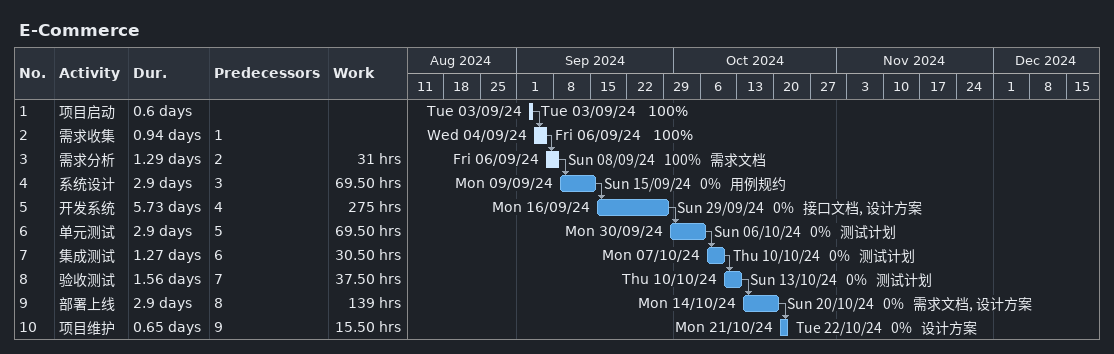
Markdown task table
E-Commerce

| ID | Task | Duration | Start | Finish | Predecessors | Resources | % complete | Work (h) |
|---|---|---|---|---|---|---|---|---|
| 1 | 项目启动 | 0.6d | 2024-09-03 | 2024-09-03 |  |  | 100 |  |
| 2 | 需求收集 | 0.94d | 2024-09-04 | 2024-09-06 | 1 |  | 100 |  |
| 3 | 需求分析 | 1.29d | 2024-09-06 | 2024-09-08 | 2 | 需求文档 | 100 | 31 |
| 4 | 系统设计 | 2.9d | 2024-09-09 | 2024-09-15 | 3 | 用例规约 | 0 | 69.50 |
| 5 | 开发系统 | 5.73d | 2024-09-16 | 2024-09-29 | 4 | 接口文档, 设计方案 | 0 | 275 |
| 6 | 单元测试 | 2.9d | 2024-09-30 | 2024-10-06 | 5 | 测试计划 | 0 | 69.50 |
| 7 | 集成测试 | 1.27d | 2024-10-07 | 2024-10-10 | 6 | 测试计划 | 0 | 30.50 |
| 8 | 验收测试 | 1.56d | 2024-10-10 | 2024-10-13 | 7 | 测试计划 | 0 | 37.50 |
| 9 | 部署上线 | 2.9d | 2024-10-14 | 2024-10-20 | 8 | 需求文档, 设计方案 | 0 | 139 |
| 10 | 项目维护 | 0.65d | 2024-10-21 | 2024-10-22 | 9 | 设计方案 | 0 | 15.50 |
